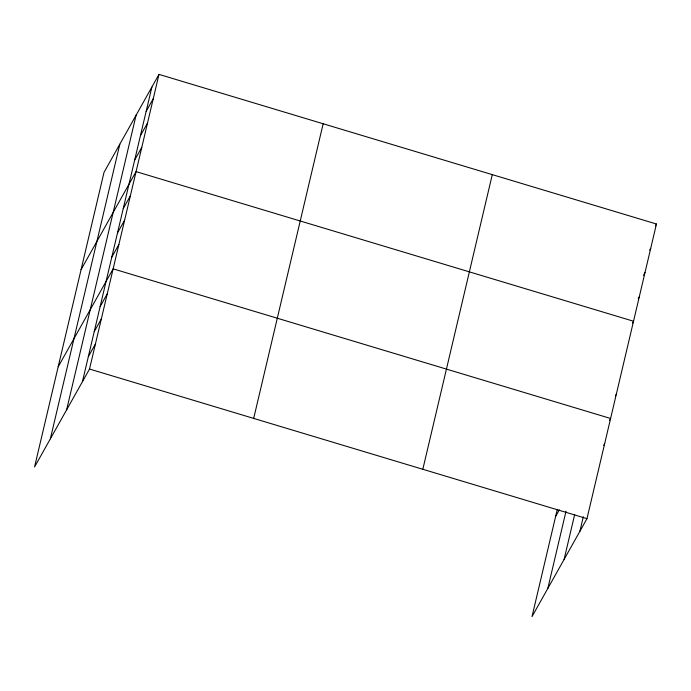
<?xml version="1.0" encoding="UTF-8"?>
<svg xmlns="http://www.w3.org/2000/svg" width="691" height="691" viewBox="0 0 691 691"><rect width="100%" height="100%" fill="white"/><g stroke="black" fill="none" stroke-linecap="round" stroke-linejoin="round"><path stroke-width="1.04" d="M50.348 438.845L119.819 144.186M66.621 409.841L136.092 115.181M82.428 381.682L151.89 87.031M158.99 74.386L104.021 172.344L34.55 466.995L89.519 369.037L158.99 74.386L656.45 224.005L586.979 518.656L532.01 616.614L557.3 509.345M253.683 418.409L323.155 123.758M422.823 469.284L492.286 174.633M547.808 588.464L566.015 511.245M564.089 559.46L574.662 514.588M579.887 531.31L583.325 516.695M146.164 111.337L153.255 98.692M140.428 135.652L147.529 122.998M134.702 159.958L141.793 147.313M81.097 269.576L136.067 171.618L633.526 321.237L632.515 323.051M123.24 208.578L130.331 195.924M117.505 232.884L124.605 220.239M111.778 257.19L118.869 244.545M58.165 366.809L113.143 268.851L610.602 418.478L609.583 420.283M100.135 306.545L107.235 293.9M94.235 331.594L101.335 318.948M88.327 356.642L95.427 343.988M655.439 225.81L656.45 224.005M649.704 250.125L650.715 248.311M643.468 275.338L644.988 272.625M638.242 298.737L639.253 296.931M615.318 395.978L616.329 394.164M555.633 516.436L559.313 509.863M603.684 445.332L604.694 443.518M89.519 369.037L586.979 518.656"/></g></svg>
